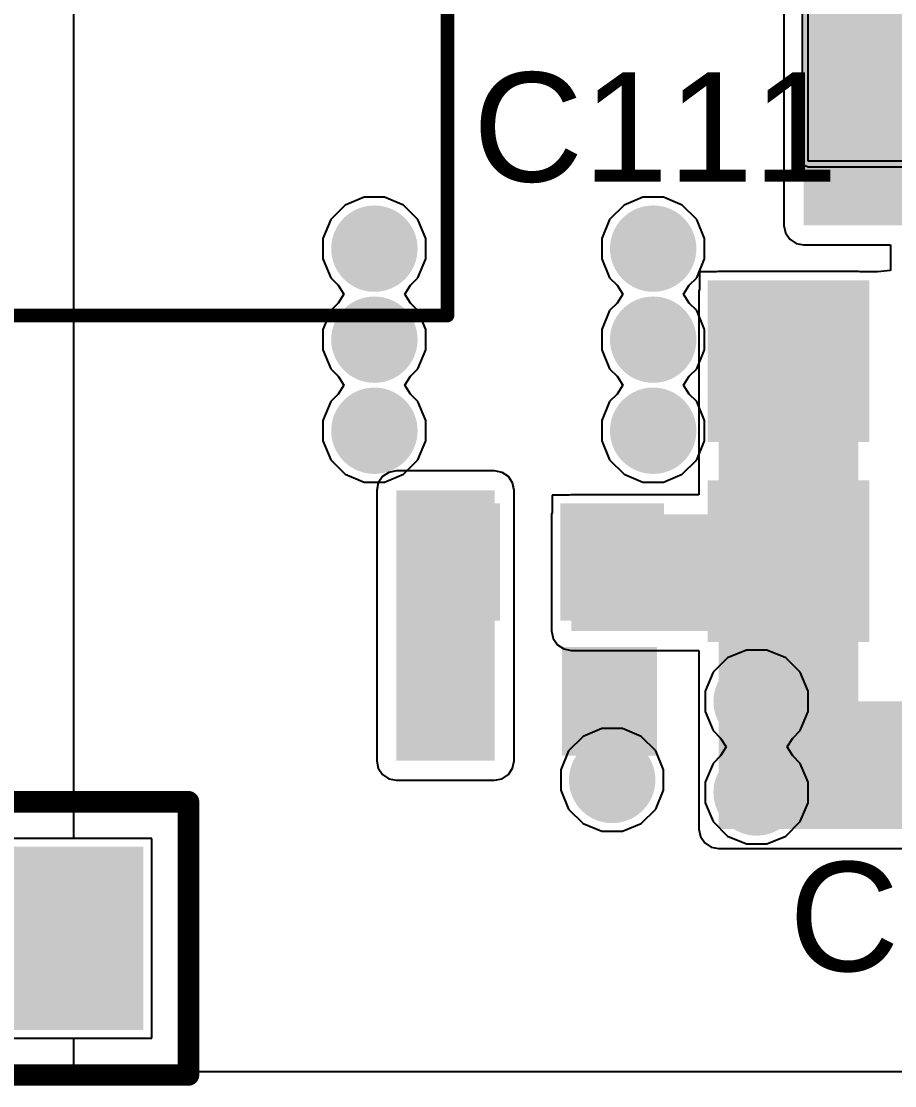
# Model space of a CAD drawing. Header units: millimetres. Extents: x 0 to 214, y 0 to 214.
# Drawn here: x 4.1328 to 4.4524, y 0.0051 to 0.3947 of the extents above; entities that cross this region are included whole.
import ezdxf

# ---------------------------------------------------------------- set-up
doc = ezdxf.new("R2010")
doc.units = ezdxf.units.MM
doc.header["$MEASUREMENT"] = 0
for name, color, linetype in [('BottomLayer', 5, 'Continuous'), ('BottomPaste', 16, 'Continuous'), ('BottomSolder', 6, 'Continuous'), ('MultiLayer', 9, 'Continuous'), ('PadHoleLayer', 156, 'Continuous'), ('TopLayer', 1, 'Continuous'), ('TopOverlay', 2, 'Continuous'), ('TopSolder', 216, 'Continuous'), ('ViaHoleLayer', 16, 'Continuous')]:
    doc.layers.add(name, color=color, linetype=linetype)
doc.styles.add('Arial', font='', dxfattribs={"height": 0.2})
doc.styles.get('Arial').set_extended_font_data('Arial')

# ---------------------------------------------------------------- blocks, each defined once
blk = doc.blocks.new('50SVPF68M_3')
at = {"layer": 'TopOverlay', "const_width": 0.005}
for points in [[(0.20576, -0.20576), (0.20576, -0.03356)], [(-0.12165, -0.20576), (0.20576, -0.20576)]]:
    blk.add_lwpolyline(points, dxfattribs=at)
at = {"layer": 'TopOverlay', "const_width": 0.0025}
blk.add_lwpolyline([(0.20451, -0.20576, 1), (0.20701, -0.20576, 1)], format="xyb", close=True, dxfattribs=at)
blk.add_lwpolyline([(0.20451, -0.20576, 1), (0.20701, -0.20576, 1)], format="xyb", close=True, dxfattribs=at)
blk = doc.blocks.new('P____PAK_SO_8_B_55')
at = {"layer": 'BottomLayer'}
for p, q in [((0.10502, 0.09449), (0.16998, 0.09449)), ((0.16998, 0.09449), (0.16998, 0.09449)), ((0.16998, 0.09449), (0.16998, -0.09449))]:
    blk.add_line(p, q, dxfattribs=at)
at = {"layer": 'BottomSolder'}
for p, q in [((0.10502, 0.09665), (0.16998, 0.09665)), ((0.16998, 0.09665), (0.17151, 0.09602)), ((0.17151, 0.09602), (0.17214, 0.09449)), ((0.17214, 0.09449), (0.17214, -0.09449))]:
    blk.add_line(p, q, dxfattribs=at)
blk = doc.blocks.new('TO_277_B_65')
at = {"layer": 'BottomLayer'}
for points in [[(-0.0622, 0.10335), (-0.01102, 0.10335), (-0.01102, 0.05217), (-0.0622, 0.05217)], [(0.01102, 0.10335), (0.0622, 0.10335), (0.0622, 0.05217), (0.01102, 0.05217)], [(-0.06693, 0.0128), (0.06693, 0.0128), (0.06693, -0.16831), (-0.06693, -0.16831)]]:
    blk.add_hatch(color=5, dxfattribs=at).paths.add_polyline_path(points)
at = {"layer": 'BottomPaste'}
for points in [[(-0.0622, 0.10335), (-0.01102, 0.10335), (-0.01102, 0.05217), (-0.0622, 0.05217)], [(0.01102, 0.10335), (0.0622, 0.10335), (0.0622, 0.05217), (0.01102, 0.05217)], [(-0.06693, 0.0128), (0.06693, 0.0128), (0.06693, -0.16831), (-0.06693, -0.16831)]]:
    blk.add_hatch(color=16, dxfattribs=at).paths.add_polyline_path(points)
at = {"layer": 'BottomSolder'}
for points in [[(-0.0662, 0.10735), (-0.00702, 0.10735), (-0.00702, 0.04817), (-0.0662, 0.04817)], [(0.00702, 0.10735), (0.0662, 0.10735), (0.0662, 0.04817), (0.00702, 0.04817)], [(-0.07093, 0.0168), (0.07093, 0.0168), (0.07093, -0.17231), (-0.07093, -0.17231)]]:
    blk.add_hatch(color=6, dxfattribs=at).paths.add_polyline_path(points)
blk = doc.blocks.new('R___0603_B_115')
at = {"layer": 'BottomLayer'}
for points in [[(-0.045, -0.0175), (-0.045, 0.0175), (-0.015, 0.0175), (-0.015, -0.0175)], [(0.015, -0.0175), (0.015, 0.0175), (0.045, 0.0175), (0.045, -0.0175)]]:
    blk.add_hatch(color=5, dxfattribs=at).paths.add_polyline_path(points)
at = {"layer": 'BottomPaste'}
for points in [[(-0.045, -0.0175), (-0.045, 0.0175), (-0.015, 0.0175), (-0.015, -0.0175)], [(0.015, -0.0175), (0.015, 0.0175), (0.045, 0.0175), (0.045, -0.0175)]]:
    blk.add_hatch(color=16, dxfattribs=at).paths.add_polyline_path(points)
at = {"layer": 'BottomSolder'}
for points in [[(-0.049, -0.0215), (-0.049, 0.0215), (-0.011, 0.0215), (-0.011, -0.0215)], [(0.011, -0.0215), (0.011, 0.0215), (0.049, 0.0215), (0.049, -0.0215)]]:
    blk.add_hatch(color=6, dxfattribs=at).paths.add_polyline_path(points)
blk = doc.blocks.new('HDR1X2__183')
at = {"layer": 'BottomLayer'}
blk.add_hatch(color=5, dxfattribs=at).paths.add_polyline_path([(-0.02953, 0.02953), (0.02953, 0.02953), (0.02953, -0.02953), (-0.02953, -0.02953)])
h = blk.add_hatch(color=5, dxfattribs=at)
edge = h.paths.add_edge_path()
edge.add_arc((0.1, 0), 0.02953, 0, 360)
at = {"layer": 'BottomSolder'}
blk.add_hatch(color=6, dxfattribs=at).paths.add_polyline_path([(-0.03353, 0.03353), (0.03353, 0.03353), (0.03353, -0.03353), (-0.03353, -0.03353)])
h = blk.add_hatch(color=6, dxfattribs=at)
edge = h.paths.add_edge_path()
edge.add_arc((0.1, 0), 0.03353, 0, 360)
at = {"layer": 'MultiLayer'}
blk.add_hatch(color=9, dxfattribs=at).paths.add_polyline_path([(-0.02953, 0.02953), (0.02953, 0.02953), (0.02953, -0.02953), (-0.02953, -0.02953)])
h = blk.add_hatch(color=9, dxfattribs=at)
edge = h.paths.add_edge_path()
edge.add_arc((0.1, 0), 0.02953, 0, 360)
at = {"layer": 'PadHoleLayer'}
h = blk.add_hatch(color=156, dxfattribs=at)
edge = h.paths.add_edge_path()
edge.add_arc((0, 0), 0.01772, 0, 360)
h = blk.add_hatch(color=156, dxfattribs=at)
edge = h.paths.add_edge_path()
edge.add_arc((0.1, 0), 0.01772, 0, 360)
at = {"layer": 'TopLayer'}
blk.add_hatch(color=1, dxfattribs=at).paths.add_polyline_path([(-0.02953, 0.02953), (0.02953, 0.02953), (0.02953, -0.02953), (-0.02953, -0.02953)])
h = blk.add_hatch(color=1, dxfattribs=at)
edge = h.paths.add_edge_path()
edge.add_arc((0.1, 0), 0.02953, 0, 360)
at = {"layer": 'TopSolder'}
blk.add_hatch(color=216, dxfattribs=at).paths.add_polyline_path([(-0.03353, 0.03353), (0.03353, 0.03353), (0.03353, -0.03353), (-0.03353, -0.03353)])
h = blk.add_hatch(color=216, dxfattribs=at)
edge = h.paths.add_edge_path()
edge.add_arc((0.1, 0), 0.03353, 0, 360)
at = {"layer": 'TopOverlay', "const_width": 0.00787}
for points in [[(0.15, 0.05), (-0.05, 0.05)], [(-0.05, 0.05), (-0.05, -0.05)], [(0.15, 0.05), (0.15, -0.05)], [(0.15, -0.05), (-0.05, -0.05)]]:
    blk.add_lwpolyline(points, dxfattribs=at)
at = {"layer": 'TopOverlay', "const_width": 0.00394}
for points in [[(-0.05197, 0.05, 1), (-0.04803, 0.05, 1)], [(-0.05197, 0.05, 1), (-0.04803, 0.05, 1)], [(0.14803, 0.05, 1), (0.15197, 0.05, 1)], [(0.14803, 0.05, 1), (0.15197, 0.05, 1)], [(-0.05197, -0.05, 1), (-0.04803, -0.05, 1)], [(-0.05197, -0.05, 1), (-0.04803, -0.05, 1)], [(0.14803, -0.05, 1), (0.15197, -0.05, 1)], [(0.14803, -0.05, 1), (0.15197, -0.05, 1)]]:
    blk.add_lwpolyline(points, format="xyb", close=True, dxfattribs=at)
blk = doc.blocks.new('C___0603_B_209')
at = {"layer": 'BottomLayer'}
for points in [[(-0.045, -0.0175), (-0.045, 0.0175), (-0.015, 0.0175), (-0.015, -0.0175)], [(0.015, -0.0175), (0.015, 0.0175), (0.045, 0.0175), (0.045, -0.0175)]]:
    blk.add_hatch(color=5, dxfattribs=at).paths.add_polyline_path(points)
at = {"layer": 'BottomPaste'}
for points in [[(-0.045, -0.0175), (-0.045, 0.0175), (-0.015, 0.0175), (-0.015, -0.0175)], [(0.015, -0.0175), (0.015, 0.0175), (0.045, 0.0175), (0.045, -0.0175)]]:
    blk.add_hatch(color=16, dxfattribs=at).paths.add_polyline_path(points)
at = {"layer": 'BottomSolder'}
for points in [[(-0.04736, -0.01986), (-0.04736, 0.01986), (-0.01264, 0.01986), (-0.01264, -0.01986)], [(0.01264, -0.01986), (0.01264, 0.01986), (0.04736, 0.01986), (0.04736, -0.01986)]]:
    blk.add_hatch(color=6, dxfattribs=at).paths.add_polyline_path(points)

msp = doc.modelspace()

# ---------------------------------------------------------------- hatches: boundary and pattern name
at = {"layer": 'BottomLayer'}
for points in [[(4.419, 0.32), (4.6086, 0.32), (4.6086, 0.54677), (4.419, 0.54677)], [(4.3879, 0.109), (4.43908, 0.109), (4.43908, 0.29595), (4.3879, 0.29595)], [(4.27, 0.124), (4.306, 0.124), (4.306, 0.223), (4.27, 0.223)], [(4.334, 0.17154), (4.39854, 0.17154), (4.39854, 0.21425), (4.334, 0.21425)], [(4.3879, 0.099), (5.1969, 0.099), (5.1969, 0.14575), (4.3879, 0.14575)]]:
    msp.add_hatch(color=5, dxfattribs=at).paths.add_polyline_path(points)
h = msp.add_hatch(color=5, dxfattribs=at)
edge = h.paths.add_edge_path()
edge.add_arc((4.262, 0.3115), 0.01181, 0, 360)
h = msp.add_hatch(color=5, dxfattribs=at)
edge = h.paths.add_edge_path()
edge.add_arc((4.364, 0.3115), 0.01181, 0, 360)
h = msp.add_hatch(color=5, dxfattribs=at)
edge = h.paths.add_edge_path()
edge.add_arc((4.262, 0.27817), 0.01181, 0, 360)
h = msp.add_hatch(color=5, dxfattribs=at)
edge = h.paths.add_edge_path()
edge.add_arc((4.364, 0.27817), 0.01181, 0, 360)
h = msp.add_hatch(color=5, dxfattribs=at)
edge = h.paths.add_edge_path()
edge.add_arc((4.262, 0.24483), 0.01181, 0, 360)
h = msp.add_hatch(color=5, dxfattribs=at)
edge = h.paths.add_edge_path()
edge.add_arc((4.364, 0.24483), 0.01181, 0, 360)
h = msp.add_hatch(color=5, dxfattribs=at)
edge = h.paths.add_edge_path()
edge.add_arc((4.40186, 0.14575), 0.01181, 0, 360)
h = msp.add_hatch(color=5, dxfattribs=at)
edge = h.paths.add_edge_path()
edge.add_arc((4.349, 0.117), 0.01181, 0, 360)
h = msp.add_hatch(color=5, dxfattribs=at)
edge = h.paths.add_edge_path()
edge.add_arc((4.40186, 0.11241), 0.01181, 0, 360)
at = {"layer": 'BottomSolder'}
h = msp.add_hatch(color=6, dxfattribs=at)
edge = h.paths.add_edge_path()
edge.add_arc((4.262, 0.3115), 0.01581, 0, 360)
h = msp.add_hatch(color=6, dxfattribs=at)
edge = h.paths.add_edge_path()
edge.add_arc((4.364, 0.3115), 0.01581, 0, 360)
h = msp.add_hatch(color=6, dxfattribs=at)
edge = h.paths.add_edge_path()
edge.add_arc((4.262, 0.27817), 0.01581, 0, 360)
h = msp.add_hatch(color=6, dxfattribs=at)
edge = h.paths.add_edge_path()
edge.add_arc((4.364, 0.27817), 0.01581, 0, 360)
h = msp.add_hatch(color=6, dxfattribs=at)
edge = h.paths.add_edge_path()
edge.add_arc((4.262, 0.24483), 0.01581, 0, 360)
h = msp.add_hatch(color=6, dxfattribs=at)
edge = h.paths.add_edge_path()
edge.add_arc((4.364, 0.24483), 0.01581, 0, 360)
h = msp.add_hatch(color=6, dxfattribs=at)
edge = h.paths.add_edge_path()
edge.add_arc((4.40186, 0.14575), 0.01581, 0, 360)
h = msp.add_hatch(color=6, dxfattribs=at)
edge = h.paths.add_edge_path()
edge.add_arc((4.349, 0.117), 0.01581, 0, 360)
h = msp.add_hatch(color=6, dxfattribs=at)
edge = h.paths.add_edge_path()
edge.add_arc((4.40186, 0.11241), 0.01581, 0, 360)
at = {"layer": 'TopLayer'}
h = msp.add_hatch(color=1, dxfattribs=at)
edge = h.paths.add_edge_path()
edge.add_arc((4.262, 0.3115), 0.01181, 0, 360)
h = msp.add_hatch(color=1, dxfattribs=at)
edge = h.paths.add_edge_path()
edge.add_arc((4.364, 0.3115), 0.01181, 0, 360)
h = msp.add_hatch(color=1, dxfattribs=at)
edge = h.paths.add_edge_path()
edge.add_arc((4.262, 0.27817), 0.01181, 0, 360)
h = msp.add_hatch(color=1, dxfattribs=at)
edge = h.paths.add_edge_path()
edge.add_arc((4.364, 0.27817), 0.01181, 0, 360)
h = msp.add_hatch(color=1, dxfattribs=at)
edge = h.paths.add_edge_path()
edge.add_arc((4.262, 0.24483), 0.01181, 0, 360)
h = msp.add_hatch(color=1, dxfattribs=at)
edge = h.paths.add_edge_path()
edge.add_arc((4.364, 0.24483), 0.01181, 0, 360)
h = msp.add_hatch(color=1, dxfattribs=at)
edge = h.paths.add_edge_path()
edge.add_arc((4.40186, 0.14575), 0.01181, 0, 360)
h = msp.add_hatch(color=1, dxfattribs=at)
edge = h.paths.add_edge_path()
edge.add_arc((4.349, 0.117), 0.01181, 0, 360)
h = msp.add_hatch(color=1, dxfattribs=at)
edge = h.paths.add_edge_path()
edge.add_arc((4.40186, 0.11241), 0.01181, 0, 360)
at = {"layer": 'TopSolder'}
h = msp.add_hatch(color=216, dxfattribs=at)
edge = h.paths.add_edge_path()
edge.add_arc((4.262, 0.3115), 0.01581, 0, 360)
h = msp.add_hatch(color=216, dxfattribs=at)
edge = h.paths.add_edge_path()
edge.add_arc((4.364, 0.3115), 0.01581, 0, 360)
h = msp.add_hatch(color=216, dxfattribs=at)
edge = h.paths.add_edge_path()
edge.add_arc((4.262, 0.27817), 0.01581, 0, 360)
h = msp.add_hatch(color=216, dxfattribs=at)
edge = h.paths.add_edge_path()
edge.add_arc((4.364, 0.27817), 0.01581, 0, 360)
h = msp.add_hatch(color=216, dxfattribs=at)
edge = h.paths.add_edge_path()
edge.add_arc((4.262, 0.24483), 0.01581, 0, 360)
h = msp.add_hatch(color=216, dxfattribs=at)
edge = h.paths.add_edge_path()
edge.add_arc((4.364, 0.24483), 0.01581, 0, 360)
h = msp.add_hatch(color=216, dxfattribs=at)
edge = h.paths.add_edge_path()
edge.add_arc((4.40186, 0.14575), 0.01581, 0, 360)
h = msp.add_hatch(color=216, dxfattribs=at)
edge = h.paths.add_edge_path()
edge.add_arc((4.349, 0.117), 0.01581, 0, 360)
h = msp.add_hatch(color=216, dxfattribs=at)
edge = h.paths.add_edge_path()
edge.add_arc((4.40186, 0.11241), 0.01581, 0, 360)
at = {"layer": 'ViaHoleLayer'}
h = msp.add_hatch(color=16, dxfattribs=at)
edge = h.paths.add_edge_path()
edge.add_arc((4.262, 0.3115), 0.00591, 0, 360)
h = msp.add_hatch(color=16, dxfattribs=at)
edge = h.paths.add_edge_path()
edge.add_arc((4.364, 0.3115), 0.00591, 0, 360)
h = msp.add_hatch(color=16, dxfattribs=at)
edge = h.paths.add_edge_path()
edge.add_arc((4.262, 0.27817), 0.00591, 0, 360)
h = msp.add_hatch(color=16, dxfattribs=at)
edge = h.paths.add_edge_path()
edge.add_arc((4.364, 0.27817), 0.00591, 0, 360)
h = msp.add_hatch(color=16, dxfattribs=at)
edge = h.paths.add_edge_path()
edge.add_arc((4.262, 0.24483), 0.00591, 0, 360)
h = msp.add_hatch(color=16, dxfattribs=at)
edge = h.paths.add_edge_path()
edge.add_arc((4.364, 0.24483), 0.00591, 0, 360)
h = msp.add_hatch(color=16, dxfattribs=at)
edge = h.paths.add_edge_path()
edge.add_arc((4.40186, 0.14575), 0.00591, 0, 360)
h = msp.add_hatch(color=16, dxfattribs=at)
edge = h.paths.add_edge_path()
edge.add_arc((4.349, 0.117), 0.00591, 0, 360)
h = msp.add_hatch(color=16, dxfattribs=at)
edge = h.paths.add_edge_path()
edge.add_arc((4.40186, 0.11241), 0.00591, 0, 360)

# ---------------------------------------------------------------- linework, layer by layer
at = {"layer": 'BottomLayer'}
for p, q in [((4.41186, 0.54677), (4.41186, 0.32)), ((4.41186, 0.32), (4.41241, 0.31727)), ((4.41241, 0.31727), (4.41395, 0.31495)), ((4.41395, 0.31495), (4.41627, 0.31341)), ((4.41627, 0.31341), (4.419, 0.31286)), ((4.419, 0.31286), (4.45086, 0.31286)), ((4.45086, 0.31286), (4.45086, 0.30347)), ((4.38721, 0.30295), (4.3809, 0.30295)), ((4.3809, 0.30295), (4.3809, 0.29664)), ((4.3879, 0.30309), (4.38721, 0.30295)), ((4.43908, 0.30309), (4.3879, 0.30309)), ((4.43977, 0.30295), (4.43908, 0.30309)), ((4.44608, 0.30295), (4.43977, 0.30295)), ((4.45086, 0.30347), (4.44608, 0.30295)), ((4.44608, 0.30295), (4.44608, 0.30295)), ((4.3809, 0.29664), (4.38076, 0.29595)), ((4.38076, 0.29595), (4.38076, 0.22139)), ((4.27, 0.23014), (4.26727, 0.22959)), ((4.306, 0.23014), (4.27, 0.23014)), ((4.30873, 0.22959), (4.306, 0.23014)), ((4.26495, 0.22805), (4.26341, 0.22573)), ((4.26727, 0.22959), (4.26495, 0.22805)), ((4.31105, 0.22805), (4.30873, 0.22959)), ((4.31259, 0.22573), (4.31105, 0.22805)), ((4.26341, 0.22573), (4.26286, 0.223)), ((4.26286, 0.223), (4.26286, 0.124)), ((4.31314, 0.223), (4.31259, 0.22573)), ((4.31314, 0.124), (4.31314, 0.223)), ((4.33331, 0.22125), (4.327, 0.22125)), ((4.327, 0.22125), (4.327, 0.21494)), ((4.334, 0.22139), (4.33331, 0.22125)), ((4.38076, 0.22139), (4.334, 0.22139)), ((4.327, 0.21494), (4.32686, 0.21425)), ((4.32686, 0.21425), (4.32686, 0.17154)), ((4.32686, 0.17154), (4.32741, 0.16881)), ((4.32741, 0.16881), (4.32895, 0.1665)), ((4.32895, 0.1665), (4.33127, 0.16495)), ((4.33127, 0.16495), (4.334, 0.16441)), ((4.334, 0.16441), (4.38076, 0.16441)), ((4.38076, 0.16441), (4.38076, 0.14575)), ((4.38076, 0.14575), (4.38076, 0.099)), ((4.26286, 0.124), (4.26341, 0.12127)), ((4.26341, 0.12127), (4.26495, 0.11895)), ((4.31105, 0.11895), (4.31259, 0.12127)), ((4.31259, 0.12127), (4.31314, 0.124)), ((4.26495, 0.11895), (4.26727, 0.11741)), ((4.26727, 0.11741), (4.27, 0.11686)), ((4.306, 0.11686), (4.30873, 0.11741)), ((4.30873, 0.11741), (4.31105, 0.11895)), ((4.27, 0.11686), (4.306, 0.11686)), ((4.38076, 0.099), (4.3813, 0.09627)), ((4.18053, 0.09553), (4.10747, 0.09553)), ((4.18053, 0.02247), (4.18053, 0.09553)), ((4.3813, 0.09627), (4.38285, 0.09395)), ((4.38285, 0.09395), (4.38517, 0.09241)), ((4.38517, 0.09241), (4.3879, 0.09186)), ((4.3879, 0.09186), (5.228, 0.09186)), ((4.10747, 0.02247), (4.18053, 0.02247)), ((5.25483, 0.0102), (1.269, 0.0102))]:
    msp.add_line(p, q, dxfattribs=at)
at = {"layer": 'TopLayer'}
for p, q in [((4.152, 0.09553), (4.152, 0.42404)), ((4.25134, 0.32745), (4.24605, 0.32216)), ((4.25826, 0.33031), (4.25134, 0.32745)), ((4.26574, 0.33031), (4.25826, 0.33031)), ((4.27266, 0.32745), (4.26574, 0.33031)), ((4.27795, 0.32216), (4.27266, 0.32745)), ((4.35334, 0.32745), (4.34805, 0.32216)), ((4.36026, 0.33031), (4.35334, 0.32745)), ((4.36774, 0.33031), (4.36026, 0.33031)), ((4.37466, 0.32745), (4.36774, 0.33031)), ((4.37995, 0.32216), (4.37466, 0.32745)), ((4.24605, 0.32216), (4.24319, 0.31524)), ((4.28081, 0.31524), (4.27795, 0.32216)), ((4.34805, 0.32216), (4.34519, 0.31524)), ((4.38281, 0.31524), (4.37995, 0.32216)), ((4.24319, 0.31524), (4.24319, 0.30776)), ((4.28081, 0.30776), (4.28081, 0.31524)), ((4.34519, 0.31524), (4.34519, 0.30776)), ((4.38281, 0.30776), (4.38281, 0.31524)), ((4.24319, 0.30776), (4.24605, 0.30085)), ((4.27795, 0.30085), (4.28081, 0.30776)), ((4.34519, 0.30776), (4.34805, 0.30085)), ((4.37995, 0.30085), (4.38281, 0.30776)), ((4.24605, 0.30085), (4.2488, 0.2981)), ((4.2752, 0.2981), (4.27795, 0.30085)), ((4.34805, 0.30085), (4.3508, 0.2981)), ((4.3772, 0.2981), (4.37995, 0.30085)), ((4.2488, 0.2981), (4.25088, 0.29483)), ((4.27312, 0.29483), (4.2752, 0.2981)), ((4.3508, 0.2981), (4.35288, 0.29483)), ((4.37512, 0.29483), (4.3772, 0.2981)), ((4.25088, 0.29483), (4.2488, 0.29157)), ((4.2752, 0.29157), (4.27312, 0.29483)), ((4.35288, 0.29483), (4.3508, 0.29157)), ((4.3772, 0.29157), (4.37512, 0.29483)), ((4.24605, 0.28882), (4.24319, 0.28191)), ((4.2488, 0.29157), (4.24605, 0.28882)), ((4.27795, 0.28882), (4.2752, 0.29157)), ((4.28081, 0.28191), (4.27795, 0.28882)), ((4.34805, 0.28882), (4.34519, 0.28191)), ((4.3508, 0.29157), (4.34805, 0.28882)), ((4.37995, 0.28882), (4.3772, 0.29157)), ((4.38281, 0.28191), (4.37995, 0.28882)), ((4.24319, 0.28191), (4.24319, 0.27443)), ((4.28081, 0.27443), (4.28081, 0.28191)), ((4.34519, 0.28191), (4.34519, 0.27443)), ((4.38281, 0.27443), (4.38281, 0.28191)), ((4.24319, 0.27443), (4.24605, 0.26751)), ((4.27795, 0.26751), (4.28081, 0.27443)), ((4.34519, 0.27443), (4.34805, 0.26751)), ((4.37995, 0.26751), (4.38281, 0.27443)), ((4.24605, 0.26751), (4.2488, 0.26477)), ((4.2752, 0.26477), (4.27795, 0.26751)), ((4.34805, 0.26751), (4.3508, 0.26477)), ((4.3772, 0.26477), (4.37995, 0.26751)), ((4.2488, 0.26477), (4.25088, 0.2615)), ((4.25088, 0.2615), (4.2488, 0.25824)), ((4.27312, 0.2615), (4.2752, 0.26477)), ((4.2752, 0.25824), (4.27312, 0.2615)), ((4.3508, 0.26477), (4.35288, 0.2615)), ((4.35288, 0.2615), (4.3508, 0.25824)), ((4.37512, 0.2615), (4.3772, 0.26477)), ((4.3772, 0.25824), (4.37512, 0.2615)), ((4.2488, 0.25824), (4.24605, 0.25549)), ((4.27795, 0.25549), (4.2752, 0.25824)), ((4.3508, 0.25824), (4.34805, 0.25549)), ((4.37995, 0.25549), (4.3772, 0.25824)), ((4.24605, 0.25549), (4.24319, 0.24858)), ((4.28081, 0.24858), (4.27795, 0.25549)), ((4.34805, 0.25549), (4.34519, 0.24858)), ((4.38281, 0.24858), (4.37995, 0.25549)), ((4.24319, 0.24858), (4.24319, 0.24109)), ((4.28081, 0.24109), (4.28081, 0.24858)), ((4.34519, 0.24858), (4.34519, 0.24109)), ((4.38281, 0.24109), (4.38281, 0.24858)), ((4.24319, 0.24109), (4.24605, 0.23418)), ((4.27795, 0.23418), (4.28081, 0.24109)), ((4.34519, 0.24109), (4.34805, 0.23418)), ((4.37995, 0.23418), (4.38281, 0.24109)), ((4.24605, 0.23418), (4.25134, 0.22889)), ((4.27266, 0.22889), (4.27795, 0.23418)), ((4.34805, 0.23418), (4.35334, 0.22889)), ((4.37466, 0.22889), (4.37995, 0.23418)), ((4.25134, 0.22889), (4.25826, 0.22602)), ((4.25826, 0.22602), (4.26574, 0.22602)), ((4.26574, 0.22602), (4.27266, 0.22889)), ((4.35334, 0.22889), (4.36026, 0.22602)), ((4.36026, 0.22602), (4.36774, 0.22602)), ((4.36774, 0.22602), (4.37466, 0.22889)), ((4.39812, 0.16456), (4.39121, 0.1617)), ((4.4056, 0.16456), (4.39812, 0.16456)), ((4.41252, 0.1617), (4.4056, 0.16456)), ((4.39121, 0.1617), (4.38592, 0.1564)), ((4.41781, 0.1564), (4.41252, 0.1617)), ((4.38592, 0.1564), (4.38305, 0.14949)), ((4.42067, 0.14949), (4.41781, 0.1564)), ((4.38305, 0.14949), (4.38305, 0.14201)), ((4.42067, 0.14201), (4.42067, 0.14949)), ((4.38305, 0.14201), (4.38592, 0.13509)), ((4.41781, 0.13509), (4.42067, 0.14201)), ((4.33834, 0.13295), (4.33305, 0.12766)), ((4.34526, 0.13581), (4.33834, 0.13295)), ((4.35274, 0.13581), (4.34526, 0.13581)), ((4.35966, 0.13295), (4.35274, 0.13581)), ((4.36495, 0.12766), (4.35966, 0.13295)), ((4.38592, 0.13509), (4.38866, 0.13235)), ((4.41507, 0.13235), (4.41781, 0.13509)), ((4.38866, 0.13235), (4.39075, 0.12908)), ((4.39075, 0.12908), (4.38866, 0.12581)), ((4.41298, 0.12908), (4.41507, 0.13235)), ((4.41507, 0.12581), (4.41298, 0.12908)), ((4.33305, 0.12766), (4.33019, 0.12074)), ((4.36781, 0.12074), (4.36495, 0.12766)), ((4.38866, 0.12581), (4.38592, 0.12307)), ((4.41781, 0.12307), (4.41507, 0.12581)), ((4.38592, 0.12307), (4.38305, 0.11616)), ((4.42067, 0.11616), (4.41781, 0.12307)), ((4.33019, 0.12074), (4.33019, 0.11326)), ((4.36781, 0.11326), (4.36781, 0.12074)), ((4.33019, 0.11326), (4.33305, 0.10634)), ((4.36495, 0.10634), (4.36781, 0.11326)), ((4.38305, 0.11616), (4.38305, 0.10867)), ((4.42067, 0.10867), (4.42067, 0.11616)), ((4.33305, 0.10634), (4.33834, 0.10105)), ((4.35966, 0.10105), (4.36495, 0.10634)), ((4.38305, 0.10867), (4.38592, 0.10176)), ((4.41781, 0.10176), (4.42067, 0.10867)), ((4.38592, 0.10176), (4.39121, 0.09647)), ((4.41252, 0.09647), (4.41781, 0.10176)), ((4.33834, 0.10105), (4.34526, 0.09819)), ((4.34526, 0.09819), (4.35274, 0.09819)), ((4.35274, 0.09819), (4.35966, 0.10105)), ((4.18053, 0.09553), (4.152, 0.09553)), ((4.18053, 0.02247), (4.18053, 0.09553)), ((4.39121, 0.09647), (4.39812, 0.0936)), ((4.39812, 0.0936), (4.4056, 0.0936)), ((4.4056, 0.0936), (4.41252, 0.09647)), ((4.152, 0.0102), (4.152, 0.02247)), ((4.152, 0.02247), (4.18053, 0.02247)), ((4.52286, 0.0102), (4.152, 0.0102))]:
    msp.add_line(p, q, dxfattribs=at)

# ---------------------------------------------------------------- block references
for name, p, rotation in [('P____PAK_SO_8_B_55', (4.59073, 0.438), 180), ('TO_277_B_65', (4.49124, 0.23375), 90), ('HDR1X2__183', (4.144, 0.059), 180)]:
    msp.add_blockref(name, p, dxfattribs=dict(rotation=rotation))
for name, p in [('50SVPF68M_3', (4.083, 0.49277)), ('R___0603_B_115', (4.319, 0.19675)), ('C___0603_B_209', (4.318, 0.14575))]:
    msp.add_blockref(name, p)

# ---------------------------------------------------------------- texts
at = {"layer": 'TopOverlay', "style": 'Arial'}
for s, p in [('C111', (4.29802, 0.33601)), ('C95', (4.41368, 0.04701))]:
    msp.add_text(s, height=0.04, dxfattribs=at).set_placement(p)

doc.saveas('drawing.dxf')
